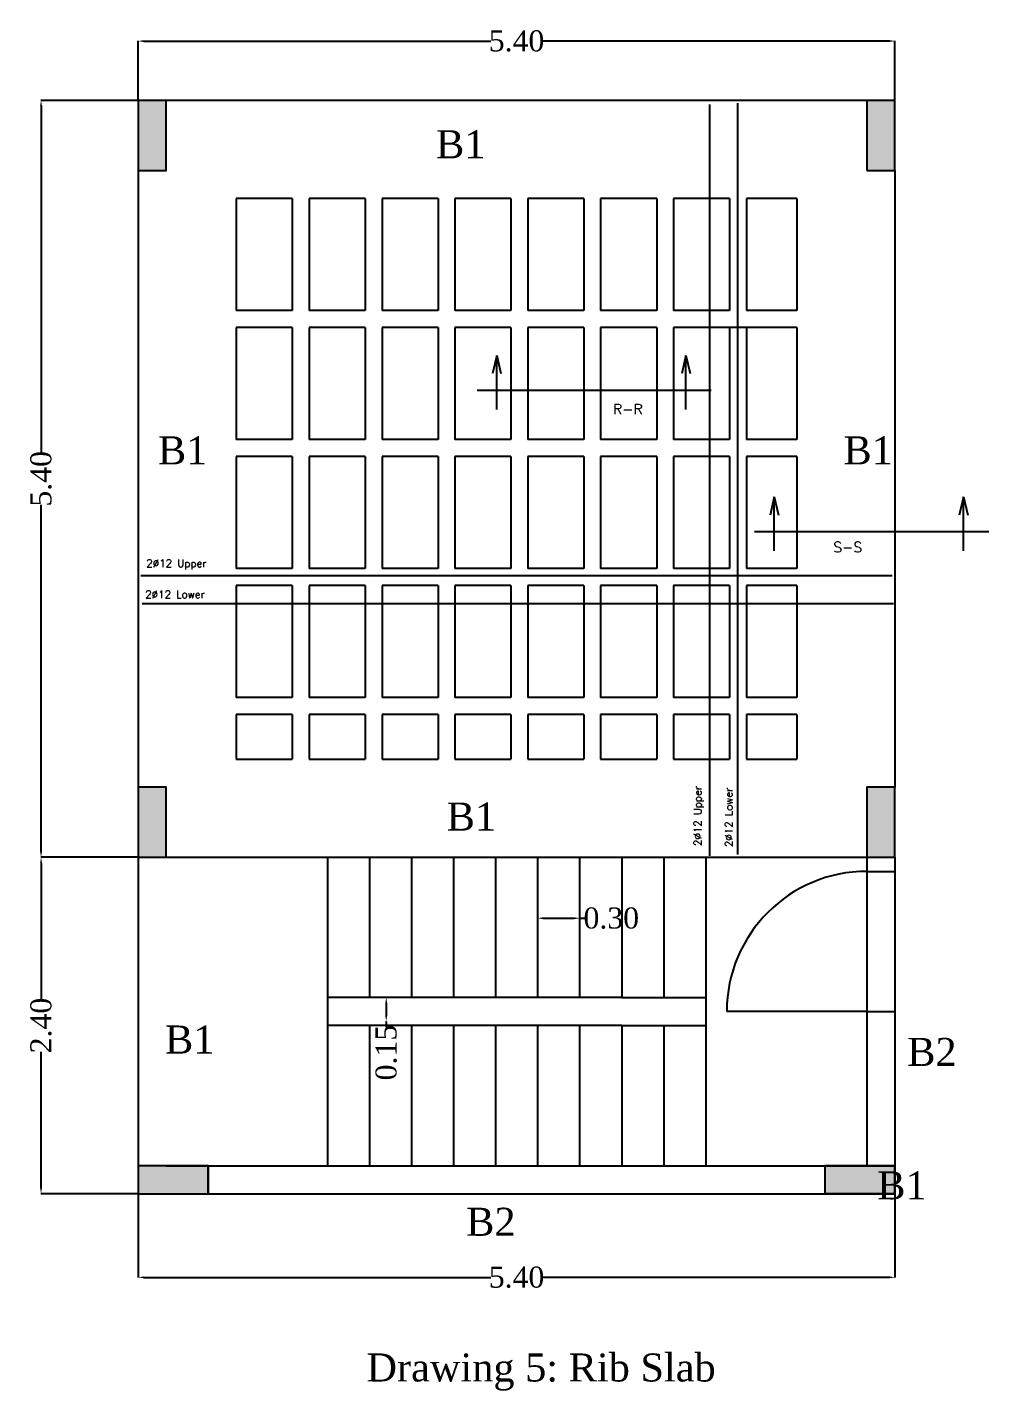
# Model space of a CAD drawing. Header units: inches. Extents: x 159757 to 319554, y 183473 to 366995.
# Drawn here: x 159783.28 to 159790.14, y 183504.1 to 183513.83 of the extents above; entities that cross this region are included whole.
import ezdxf

# ---------------------------------------------------------------- set-up
doc = ezdxf.new("R2010")
doc.units = ezdxf.units.IN
doc.header["$MEASUREMENT"] = 0
doc.header["$PDSIZE"] = 2
doc.layers.add('DIM6', color=180, linetype='Continuous')
doc.styles.add('ATT', font='TXT')
doc.styles.get("Standard").update_dxf_attribs({"font": 'times.ttf', "height": 0.15})
doc.styles.add('STYLE2', font='romanc.shx', dxfattribs={"height": 50})
doc.dimstyles.new('Copy of dss', dxfattribs={"dimtxt": 0.18, "dimasz": 0.07, "dimexe": 0.18, "dimexo": 0.0625, "dimgap": 0.09, "dimtad": 0, "dimtoh": 1, "dimrnd": 0.05, "dimzin": 0, "dimdsep": 46, "dimtxsty": 'ATT', "dimcen": 0.09, "dimse1": 1, "dimse2": 1, "dimclrd": 8, "dimclrt": 2, "dimadec": 0, "dimazin": 0, "dimtfac": 1, "dimtofl": 0, "dimtmove": 0, "dimatfit": 3, "dimfxl": 0.18, "dimtolj": 1, "dimtzin": 0, "dimarcsym": 0})

# ---------------------------------------------------------------- blocks, each defined once
blk = doc.blocks.new('*D113')
at = {"layer": 'DEFPOINTS', "color": 0, "linetype": 'Continuous', "transparency": 16777216}
for p in [(159784.0712, 183505.5092), (159789.4712, 183505.5092), (159789.4712, 183504.9129)]:
    blk.add_point(p, dxfattribs=at)
at = {"layer": 'DIM6', "color": 0, "linetype": 'Continuous', "lineweight": -2, "transparency": 16777216}
for p, q in [((159784.0712, 183505.5072), (159784.0712, 183504.9114)), ((159789.4712, 183505.5072), (159789.4712, 183504.9114))]:
    blk.add_line(p, q, dxfattribs=at)
at = {"layer": 'DIM6', "color": 7, "linetype": 'Continuous', "lineweight": -2, "transparency": 16777216}
for p, q in [((159784.1112, 183504.9129), (159786.5867, 183504.9129)), ((159789.4312, 183504.9129), (159786.9558, 183504.9129))]:
    blk.add_line(p, q, dxfattribs=at)
at = {"layer": 'DIM6', "color": 7, "linetype": 'Continuous', "transparency": 16777216}
for points in [[(159784.1112, 183504.9196), (159784.1112, 183504.9063), (159784.0712, 183504.9129)], [(159789.4312, 183504.9196), (159789.4312, 183504.9063), (159789.4712, 183504.9129)]]:
    blk.add_solid(points, dxfattribs=at)
at = {"layer": 'DIM6', "color": 7, "linetype": 'Continuous', "transparency": 16777216, "insert": (159786.7712, 183504.9129), "char_height": 0.15, "attachment_point": 5}
blk.add_mtext('\\A1;5.40', dxfattribs=at)
blk = doc.blocks.new('*D114')
at = {"layer": 'DEFPOINTS', "color": 0, "linetype": 'Continuous', "transparency": 16777216}
for p in [(159786.9212, 183507.4748), (159787.2212, 183507.4748), (159787.2212, 183507.4748)]:
    blk.add_point(p, dxfattribs=at)
at = {"layer": 'DIM6', "color": 0, "linetype": 'Continuous', "lineweight": -2, "transparency": 16777216}
for p, q in [((159786.9212, 183507.4768), (159786.9212, 183507.4763)), ((159787.2212, 183507.4768), (159787.2212, 183507.4763))]:
    blk.add_line(p, q, dxfattribs=at)
at = {"layer": 'DIM6', "color": 7, "linetype": 'Continuous', "lineweight": -2, "transparency": 16777216}
for p, q in [((159786.9612, 183507.4748), (159787.1812, 183507.4748)), ((159787.2212, 183507.4748), (159787.2612, 183507.4748))]:
    blk.add_line(p, q, dxfattribs=at)
at = {"layer": 'DIM6', "color": 7, "linetype": 'Continuous', "transparency": 16777216}
for points in [[(159786.9612, 183507.4815), (159786.9612, 183507.4682), (159786.9212, 183507.4748)], [(159787.1812, 183507.4815), (159787.1812, 183507.4682), (159787.2212, 183507.4748)]]:
    blk.add_solid(points, dxfattribs=at)
at = {"layer": 'DIM6', "color": 7, "linetype": 'Continuous', "transparency": 16777216, "insert": (159787.4471, 183507.4748), "char_height": 0.15, "attachment_point": 5}
blk.add_mtext('\\A1;0.30', dxfattribs=at)
blk = doc.blocks.new('*D115')
at = {"layer": 'DEFPOINTS', "color": 0, "linetype": 'Continuous', "transparency": 16777216}
for p in [(159786.0212, 183506.9092), (159785.8414, 183506.7387), (159785.8414, 183506.7387)]:
    blk.add_point(p, dxfattribs=at)
at = {"layer": 'DIM6', "color": 0, "linetype": 'Continuous', "lineweight": -2, "transparency": 16777216}
for p, q in [((159786.0192, 183506.9092), (159785.8399, 183506.9092)), ((159785.8394, 183506.7387), (159785.8399, 183506.7387))]:
    blk.add_line(p, q, dxfattribs=at)
at = {"layer": 'DIM6', "color": 7, "linetype": 'Continuous', "lineweight": -2, "transparency": 16777216}
for p, q in [((159785.8414, 183506.8692), (159785.8414, 183506.7787)), ((159785.8414, 183506.7387), (159785.8414, 183506.6987))]:
    blk.add_line(p, q, dxfattribs=at)
at = {"layer": 'DIM6', "color": 7, "linetype": 'Continuous', "transparency": 16777216}
for points in [[(159785.8347, 183506.8692), (159785.848, 183506.8692), (159785.8414, 183506.9092)], [(159785.8347, 183506.7787), (159785.848, 183506.7787), (159785.8414, 183506.7387)]]:
    blk.add_solid(points, dxfattribs=at)
at = {"layer": 'DIM6', "color": 7, "linetype": 'Continuous', "transparency": 16777216, "insert": (159785.8414, 183506.5162), "char_height": 0.15, "attachment_point": 5, "rotation": 90}
blk.add_mtext('\\A1;0.15', dxfattribs=at)
blk = doc.blocks.new('*D117')
at = {"layer": 'DEFPOINTS', "color": 0, "linetype": 'Continuous', "transparency": 16777216}
for p in [(159789.4712, 183513.7321), (159784.0712, 183513.3092), (159789.4712, 183513.3092)]:
    blk.add_point(p, dxfattribs=at)
at = {"layer": 'DIM6', "color": 0, "linetype": 'Continuous', "lineweight": -2, "transparency": 16777216}
for p, q in [((159784.0712, 183513.3112), (159784.0712, 183513.7336)), ((159789.4712, 183513.3112), (159789.4712, 183513.7336))]:
    blk.add_line(p, q, dxfattribs=at)
at = {"layer": 'DIM6', "color": 7, "linetype": 'Continuous', "lineweight": -2, "transparency": 16777216}
for p, q in [((159784.1112, 183513.7321), (159786.5867, 183513.7321)), ((159789.4312, 183513.7321), (159786.9558, 183513.7321))]:
    blk.add_line(p, q, dxfattribs=at)
at = {"layer": 'DIM6', "color": 7, "linetype": 'Continuous', "transparency": 16777216}
for points in [[(159784.1112, 183513.7387), (159784.1112, 183513.7254), (159784.0712, 183513.7321)], [(159789.4312, 183513.7387), (159789.4312, 183513.7254), (159789.4712, 183513.7321)]]:
    blk.add_solid(points, dxfattribs=at)
at = {"layer": 'DIM6', "color": 7, "linetype": 'Continuous', "transparency": 16777216, "insert": (159786.7712, 183513.7321), "char_height": 0.15, "attachment_point": 5}
blk.add_mtext('\\A1;5.40', dxfattribs=at)
blk = doc.blocks.new('*D118')
at = {"layer": 'DEFPOINTS', "color": 0, "linetype": 'Continuous', "transparency": 16777216}
for p in [(159783.3787, 183507.9092), (159784.0712, 183507.9092), (159784.0712, 183505.5092)]:
    blk.add_point(p, dxfattribs=at)
at = {"layer": 'DIM6', "color": 0, "linetype": 'Continuous', "lineweight": -2, "transparency": 16777216}
for p, q in [((159784.0692, 183507.9092), (159783.3772, 183507.9092)), ((159784.0692, 183505.5092), (159783.3772, 183505.5092))]:
    blk.add_line(p, q, dxfattribs=at)
at = {"layer": 'DIM6', "color": 7, "linetype": 'Continuous', "lineweight": -2, "transparency": 16777216}
for p, q in [((159783.3787, 183507.8692), (159783.3787, 183506.8967)), ((159783.3787, 183505.5492), (159783.3787, 183506.5217))]:
    blk.add_line(p, q, dxfattribs=at)
at = {"layer": 'DIM6', "color": 7, "linetype": 'Continuous', "transparency": 16777216}
for points in [[(159783.3721, 183507.8692), (159783.3854, 183507.8692), (159783.3787, 183507.9092)], [(159783.3721, 183505.5492), (159783.3854, 183505.5492), (159783.3787, 183505.5092)]]:
    blk.add_solid(points, dxfattribs=at)
at = {"layer": 'DIM6', "color": 7, "linetype": 'Continuous', "transparency": 16777216, "insert": (159783.3787, 183506.7092), "char_height": 0.15, "attachment_point": 5, "rotation": 90}
blk.add_mtext('\\A1;2.40', dxfattribs=at)
blk = doc.blocks.new('*D119')
at = {"layer": 'DEFPOINTS', "color": 0, "linetype": 'Continuous', "transparency": 16777216}
for p in [(159783.3787, 183513.3092), (159784.0712, 183513.3092), (159784.0712, 183507.9092)]:
    blk.add_point(p, dxfattribs=at)
at = {"layer": 'DIM6', "color": 0, "linetype": 'Continuous', "lineweight": -2, "transparency": 16777216}
for p, q in [((159784.0692, 183513.3092), (159783.3772, 183513.3092)), ((159784.0692, 183507.9092), (159783.3772, 183507.9092))]:
    blk.add_line(p, q, dxfattribs=at)
at = {"layer": 'DIM6', "color": 7, "linetype": 'Continuous', "lineweight": -2, "transparency": 16777216}
for p, q in [((159783.3787, 183513.2692), (159783.3787, 183510.7937)), ((159783.3787, 183507.9492), (159783.3787, 183510.4246))]:
    blk.add_line(p, q, dxfattribs=at)
at = {"layer": 'DIM6', "color": 7, "linetype": 'Continuous', "transparency": 16777216}
for points in [[(159783.3721, 183513.2692), (159783.3854, 183513.2692), (159783.3787, 183513.3092)], [(159783.3721, 183507.9492), (159783.3854, 183507.9492), (159783.3787, 183507.9092)]]:
    blk.add_solid(points, dxfattribs=at)
at = {"layer": 'DIM6', "color": 7, "linetype": 'Continuous', "transparency": 16777216, "insert": (159783.3787, 183510.6092), "char_height": 0.15, "attachment_point": 5, "rotation": 90}
blk.add_mtext('\\A1;5.40', dxfattribs=at)

msp = doc.modelspace()

# ---------------------------------------------------------------- hatches: boundary and pattern name
at = {"layer": 'DIM6', "linetype": 'Continuous'}
h = msp.add_hatch(color=7, dxfattribs=at)
h.dxf.hatch_style = 1
h.paths.add_polyline_path([(159784.2712, 183513.3092), (159784.0712, 183513.3092), (159784.0712, 183512.8092), (159784.2712, 183512.8092)])
h.paths.add_polyline_path([(159784.2712, 183508.4092), (159784.0712, 183508.4092), (159784.0712, 183507.9092), (159784.2712, 183507.9092)])
h.paths.add_polyline_path([(159784.5712, 183505.7092), (159784.0712, 183505.7092), (159784.0712, 183505.5092), (159784.5712, 183505.5092)])
h.paths.add_polyline_path([(159789.4712, 183505.7092), (159788.9712, 183505.7092), (159788.9712, 183505.5092), (159789.4712, 183505.5092)])
h.paths.add_polyline_path([(159789.4712, 183508.4092), (159789.2712, 183508.4092), (159789.2712, 183507.9092), (159789.4712, 183507.9092)])
h.paths.add_polyline_path([(159789.4712, 183513.3092), (159789.2712, 183513.3092), (159789.2712, 183512.8092), (159789.4712, 183512.8092)])

# ---------------------------------------------------------------- linework, layer by layer
at = {"layer": 'DIM6', "color": 7, "linetype": 'Continuous'}
for p, q in [((159789.4712, 183513.3092), (159784.0712, 183513.3092)), ((159784.0712, 183513.3092), (159784.0712, 183507.9092)), ((159789.4712, 183512.8092), (159789.4712, 183508.4092)), ((159784.7712, 183512.6092), (159784.7712, 183511.8092)), ((159785.1712, 183512.6092), (159784.7712, 183512.6092)), ((159785.1712, 183512.6092), (159785.1712, 183511.8092)), ((159785.2912, 183512.6092), (159785.2912, 183511.8092)), ((159785.6912, 183512.6092), (159785.2912, 183512.6092)), ((159785.6912, 183512.6092), (159785.6912, 183511.8092)), ((159785.8112, 183512.6092), (159785.8112, 183511.8092)), ((159786.2112, 183512.6092), (159785.8112, 183512.6092)), ((159786.2112, 183512.6092), (159786.2112, 183511.8092)), ((159786.3312, 183512.6092), (159786.3312, 183511.8092)), ((159786.7312, 183512.6092), (159786.3312, 183512.6092)), ((159786.7312, 183512.6092), (159786.7312, 183511.8092)), ((159786.8512, 183512.6092), (159786.8512, 183511.8092)), ((159787.2512, 183512.6092), (159786.8512, 183512.6092)), ((159787.2512, 183512.6092), (159787.2512, 183511.8092)), ((159787.3712, 183512.6092), (159787.3712, 183511.8092)), ((159787.7712, 183512.6092), (159787.3712, 183512.6092)), ((159787.7712, 183512.6092), (159787.7712, 183511.8092)), ((159787.8912, 183512.6092), (159787.8912, 183511.8092)), ((159788.2912, 183512.6092), (159787.8912, 183512.6092)), ((159788.2912, 183512.6092), (159788.2912, 183511.8092)), ((159788.7712, 183512.6092), (159788.4112, 183512.6092)), ((159788.4112, 183512.6092), (159788.4112, 183511.8092)), ((159788.7712, 183512.6092), (159788.7712, 183511.8092)), ((159785.1712, 183511.8092), (159784.7712, 183511.8092)), ((159785.6912, 183511.8092), (159785.2912, 183511.8092)), ((159786.2112, 183511.8092), (159785.8112, 183511.8092)), ((159786.7312, 183511.8092), (159786.3312, 183511.8092)), ((159787.2512, 183511.8092), (159786.8512, 183511.8092)), ((159787.7712, 183511.8092), (159787.3712, 183511.8092)), ((159788.2912, 183511.8092), (159787.8912, 183511.8092)), ((159788.7712, 183511.8092), (159788.4112, 183511.8092)), ((159784.7712, 183511.6892), (159784.7712, 183510.8892)), ((159785.1712, 183511.6892), (159784.7712, 183511.6892)), ((159785.1712, 183511.6892), (159785.1712, 183510.8892)), ((159785.2912, 183511.6892), (159785.2912, 183510.8892)), ((159785.6912, 183511.6892), (159785.2912, 183511.6892)), ((159785.6912, 183511.6892), (159785.6912, 183510.8892)), ((159785.8112, 183511.6892), (159785.8112, 183510.8892)), ((159786.2112, 183511.6892), (159785.8112, 183511.6892)), ((159786.2112, 183511.6892), (159786.2112, 183510.8892)), ((159786.3312, 183511.6892), (159786.3312, 183510.8892)), ((159786.7312, 183511.6892), (159786.3312, 183511.6892)), ((159786.7312, 183511.6892), (159786.7312, 183510.8892)), ((159786.8512, 183511.6892), (159786.8512, 183510.8892)), ((159787.2512, 183511.6892), (159786.8512, 183511.6892)), ((159787.2512, 183511.6892), (159787.2512, 183510.8892)), ((159787.3712, 183511.6892), (159787.3712, 183510.8892)), ((159787.7712, 183511.6892), (159787.3712, 183511.6892)), ((159787.7712, 183511.6892), (159787.7712, 183510.8892)), ((159788.7712, 183511.6892), (159787.8912, 183511.6892)), ((159787.8912, 183511.6892), (159787.8912, 183510.8892)), ((159788.2912, 183511.6892), (159788.2912, 183510.8892)), ((159788.4112, 183511.6892), (159788.4112, 183510.8892)), ((159788.7712, 183511.6892), (159788.7712, 183510.8892)), ((159786.63, 183511.49), (159786.6, 183511.36)), ((159786.63, 183511.105), (159786.63, 183511.49)), ((159786.63, 183511.49), (159786.66, 183511.36)), ((159787.98, 183511.49), (159787.95, 183511.36)), ((159787.98, 183511.105), (159787.98, 183511.49)), ((159787.98, 183511.49), (159788.01, 183511.36)), ((159788.16, 183511.24), (159786.49, 183511.24)), ((159785.1712, 183510.8892), (159784.7712, 183510.8892)), ((159785.6912, 183510.8892), (159785.2912, 183510.8892)), ((159786.2112, 183510.8892), (159785.8112, 183510.8892)), ((159786.7312, 183510.8892), (159786.3312, 183510.8892)), ((159787.2512, 183510.8892), (159786.8512, 183510.8892)), ((159787.7712, 183510.8892), (159787.3712, 183510.8892)), ((159788.2912, 183510.8892), (159787.8912, 183510.8892)), ((159788.7712, 183510.8892), (159788.4112, 183510.8892)), ((159784.7712, 183510.7692), (159784.7712, 183509.9692)), ((159785.1712, 183510.7692), (159784.7712, 183510.7692)), ((159785.1712, 183510.7692), (159785.1712, 183509.9692)), ((159785.2912, 183510.7692), (159785.2912, 183509.9692)), ((159785.6912, 183510.7692), (159785.2912, 183510.7692)), ((159785.6912, 183510.7692), (159785.6912, 183509.9692)), ((159785.8112, 183510.7692), (159785.8112, 183509.9692)), ((159786.2112, 183510.7692), (159785.8112, 183510.7692)), ((159786.2112, 183510.7692), (159786.2112, 183509.9692)), ((159786.3312, 183510.7692), (159786.3312, 183509.9692)), ((159786.7312, 183510.7692), (159786.3312, 183510.7692)), ((159786.7312, 183510.7692), (159786.7312, 183509.9692)), ((159786.8512, 183510.7692), (159786.8512, 183509.9692)), ((159787.2512, 183510.7692), (159786.8512, 183510.7692)), ((159787.2512, 183510.7692), (159787.2512, 183509.9692)), ((159787.3712, 183510.7692), (159787.3712, 183509.9692)), ((159787.7712, 183510.7692), (159787.3712, 183510.7692)), ((159787.7712, 183510.7692), (159787.7712, 183509.9692)), ((159787.8912, 183510.7692), (159787.8912, 183509.9692)), ((159788.2912, 183510.7692), (159787.8912, 183510.7692)), ((159788.2912, 183510.7692), (159788.2912, 183509.9692)), ((159788.7712, 183510.7692), (159788.4112, 183510.7692)), ((159788.4112, 183510.7692), (159788.4112, 183509.9692)), ((159788.7712, 183510.7692), (159788.7712, 183509.9692)), ((159788.61, 183510.48), (159788.58, 183510.35)), ((159788.61, 183510.095), (159788.61, 183510.48)), ((159788.61, 183510.48), (159788.64, 183510.35)), ((159789.96, 183510.48), (159789.93, 183510.35)), ((159789.96, 183510.095), (159789.96, 183510.48)), ((159789.96, 183510.48), (159789.99, 183510.35)), ((159790.14, 183510.23), (159788.47, 183510.23)), ((159785.1712, 183509.9692), (159784.7712, 183509.9692)), ((159785.6912, 183509.9692), (159785.2912, 183509.9692)), ((159786.2112, 183509.9692), (159785.8112, 183509.9692)), ((159786.7312, 183509.9692), (159786.3312, 183509.9692)), ((159787.2512, 183509.9692), (159786.8512, 183509.9692)), ((159787.7712, 183509.9692), (159787.3712, 183509.9692)), ((159788.2912, 183509.9692), (159787.8912, 183509.9692)), ((159788.7712, 183509.9692), (159788.4112, 183509.9692)), ((159785.1712, 183509.8492), (159784.7712, 183509.8492)), ((159784.7712, 183509.8492), (159784.7712, 183509.0492)), ((159785.1712, 183509.8492), (159785.1712, 183509.0492)), ((159785.6912, 183509.8492), (159785.2912, 183509.8492)), ((159785.2912, 183509.8492), (159785.2912, 183509.0492)), ((159785.6912, 183509.8492), (159785.6912, 183509.0492)), ((159786.2112, 183509.8492), (159785.8112, 183509.8492)), ((159785.8112, 183509.8492), (159785.8112, 183509.0492)), ((159786.2112, 183509.8492), (159786.2112, 183509.0492)), ((159786.7312, 183509.8492), (159786.3312, 183509.8492)), ((159786.3312, 183509.8492), (159786.3312, 183509.0492)), ((159786.7312, 183509.8492), (159786.7312, 183509.0492)), ((159787.2512, 183509.8492), (159786.8512, 183509.8492)), ((159786.8512, 183509.8492), (159786.8512, 183509.0492)), ((159787.2512, 183509.8492), (159787.2512, 183509.0492)), ((159787.7712, 183509.8492), (159787.3712, 183509.8492)), ((159787.3712, 183509.8492), (159787.3712, 183509.0492)), ((159787.7712, 183509.8492), (159787.7712, 183509.0492)), ((159788.2912, 183509.8492), (159787.8912, 183509.8492)), ((159787.8912, 183509.8492), (159787.8912, 183509.0492)), ((159788.2912, 183509.8492), (159788.2912, 183509.0492)), ((159788.7712, 183509.8492), (159788.4112, 183509.8492)), ((159788.4112, 183509.8492), (159788.4112, 183509.0492)), ((159788.7712, 183509.8492), (159788.7712, 183509.0492)), ((159785.1712, 183509.0492), (159784.7712, 183509.0492)), ((159785.6912, 183509.0492), (159785.2912, 183509.0492)), ((159786.2112, 183509.0492), (159785.8112, 183509.0492)), ((159786.7312, 183509.0492), (159786.3312, 183509.0492)), ((159787.2512, 183509.0492), (159786.8512, 183509.0492)), ((159787.7712, 183509.0492), (159787.3712, 183509.0492)), ((159788.2912, 183509.0492), (159787.8912, 183509.0492)), ((159788.7712, 183509.0492), (159788.4112, 183509.0492)), ((159784.7712, 183508.9292), (159784.7712, 183508.6092)), ((159785.1712, 183508.9292), (159784.7712, 183508.9292)), ((159785.1712, 183508.9292), (159785.1712, 183508.6092)), ((159785.2912, 183508.9292), (159785.2912, 183508.6092)), ((159785.6912, 183508.9292), (159785.2912, 183508.9292)), ((159785.6912, 183508.9292), (159785.6912, 183508.6092)), ((159785.8112, 183508.9292), (159785.8112, 183508.6092)), ((159786.2112, 183508.9292), (159785.8112, 183508.9292)), ((159786.2112, 183508.9292), (159786.2112, 183508.6092)), ((159786.3312, 183508.9292), (159786.3312, 183508.6092)), ((159786.7312, 183508.9292), (159786.3312, 183508.9292)), ((159786.7312, 183508.9292), (159786.7312, 183508.6092)), ((159786.8512, 183508.9292), (159786.8512, 183508.6092)), ((159787.2512, 183508.9292), (159786.8512, 183508.9292)), ((159787.2512, 183508.9292), (159787.2512, 183508.6092)), ((159787.3712, 183508.9292), (159787.3712, 183508.6092)), ((159787.7712, 183508.9292), (159787.3712, 183508.9292)), ((159787.7712, 183508.9292), (159787.7712, 183508.6092)), ((159787.8912, 183508.9292), (159787.8912, 183508.6092)), ((159788.2912, 183508.9292), (159787.8912, 183508.9292)), ((159788.2912, 183508.9292), (159788.2912, 183508.6092)), ((159788.7712, 183508.9292), (159788.4112, 183508.9292)), ((159788.4112, 183508.9292), (159788.4112, 183508.6092)), ((159788.7712, 183508.9292), (159788.7712, 183508.6092)), ((159784.7712, 183508.6092), (159785.1712, 183508.6092)), ((159785.2912, 183508.6092), (159785.6912, 183508.6092)), ((159785.8112, 183508.6092), (159786.2112, 183508.6092)), ((159786.3312, 183508.6092), (159786.7312, 183508.6092)), ((159786.8512, 183508.6092), (159787.2512, 183508.6092)), ((159787.3712, 183508.6092), (159787.7712, 183508.6092)), ((159787.8912, 183508.6092), (159788.2912, 183508.6092)), ((159788.4112, 183508.6092), (159788.7712, 183508.6092)), ((159784.0712, 183507.9092), (159789.4712, 183507.9092)), ((159784.0712, 183507.9092), (159784.0712, 183505.5092)), ((159785.4212, 183507.9092), (159785.4212, 183506.9092)), ((159785.7212, 183507.9092), (159785.7212, 183506.9092)), ((159786.0212, 183507.9092), (159786.0212, 183506.9092)), ((159786.3212, 183507.9092), (159786.3212, 183506.9092)), ((159786.6212, 183507.9092), (159786.6212, 183506.9092)), ((159786.9212, 183507.9092), (159786.9212, 183506.9092)), ((159787.2212, 183507.9092), (159787.2212, 183506.9092)), ((159787.5212, 183507.9092), (159787.5212, 183506.9092)), ((159787.8212, 183507.9092), (159787.8212, 183506.9092)), ((159788.1212, 183507.9092), (159788.1212, 183506.9092)), ((159789.2712, 183507.9092), (159789.2712, 183505.7092)), ((159789.4712, 183507.9092), (159789.4712, 183505.5092)), ((159789.2712, 183507.8092), (159789.4712, 183507.8092)), ((159785.4212, 183506.9092), (159785.4212, 183506.7092)), ((159787.5212, 183506.9092), (159785.4212, 183506.9092)), ((159787.5212, 183506.9092), (159788.1212, 183506.9092)), ((159788.1212, 183506.9092), (159788.1212, 183506.7092)), ((159789.2712, 183506.8092), (159788.2712, 183506.8092)), ((159789.2712, 183506.8092), (159789.4712, 183506.8092)), ((159785.4212, 183506.7092), (159785.4212, 183505.7092)), ((159787.5212, 183506.7092), (159785.4212, 183506.7092)), ((159785.7212, 183506.7092), (159785.7212, 183505.7092)), ((159786.0212, 183506.7092), (159786.0212, 183505.7092)), ((159786.3212, 183506.7092), (159786.3212, 183505.7092)), ((159786.6212, 183506.7092), (159786.6212, 183505.7092)), ((159786.9212, 183506.7092), (159786.9212, 183505.7092)), ((159787.2212, 183506.7092), (159787.2212, 183505.7092)), ((159787.5212, 183506.7092), (159788.1212, 183506.7092)), ((159787.5212, 183506.7092), (159787.5212, 183505.7092)), ((159787.8212, 183506.7092), (159787.8212, 183505.7092)), ((159788.1212, 183506.7092), (159788.1212, 183505.7092)), ((159784.2712, 183505.7092), (159784.0712, 183505.7092)), ((159784.2712, 183505.7092), (159789.2712, 183505.7092)), ((159784.5712, 183505.7092), (159784.5712, 183505.5092)), ((159788.9712, 183505.7092), (159788.9712, 183505.5092)), ((159789.2712, 183505.7092), (159789.4712, 183505.7092)), ((159784.0712, 183505.5092), (159789.4712, 183505.5092))]:
    msp.add_line(p, q, dxfattribs=at)
at = {"layer": 'DIM6', "color": 7, "linetype": 'Continuous', "lineweight": 25}
for p, q in [((159788.15, 183507.92), (159788.15, 183513.28)), ((159788.35, 183507.93), (159788.35, 183513.29)), ((159784.09, 183509.92), (159789.45, 183509.92)), ((159784.1, 183509.72), (159789.46, 183509.72))]:
    msp.add_line(p, q, dxfattribs=at)
at = {"layer": 'DIM6', "color": 7, "linetype": 'Continuous'}
for points in [[(159784.0712, 183512.8092), (159784.2712, 183512.8092), (159784.2712, 183513.3092), (159784.0712, 183513.3092)], [(159789.2712, 183512.8092), (159789.4712, 183512.8092), (159789.4712, 183513.3092), (159789.2712, 183513.3092)], [(159784.0712, 183507.9092), (159784.2712, 183507.9092), (159784.2712, 183508.4092), (159784.0712, 183508.4092)], [(159789.2712, 183507.9092), (159789.4712, 183507.9092), (159789.4712, 183508.4092), (159789.2712, 183508.4092)], [(159784.0712, 183505.5092), (159784.5712, 183505.5092), (159784.5712, 183505.7092), (159784.0712, 183505.7092)], [(159788.9712, 183505.5092), (159789.4712, 183505.5092), (159789.4712, 183505.7092), (159788.9712, 183505.7092)], [(159788.9712, 183505.5092), (159789.4712, 183505.5092), (159789.4712, 183505.5092), (159788.9712, 183505.5092)]]:
    msp.add_lwpolyline(points, close=True, dxfattribs=at)
msp.add_arc((159789.2712, 183506.8092), 1, 90, 180, dxfattribs=at)

# ---------------------------------------------------------------- texts
for s, p in [('B1', (159786.1968, 183512.8961)), ('B1', (159784.2127, 183510.7125)), ('B1', (159789.1034, 183510.7125)), ('B1', (159786.2724, 183508.0998)), ('B1', (159784.2632, 183506.5095)), ('B2', (159789.5583, 183506.4211)), ('B1', (159789.3446, 183505.4689)), ('B1', (159789.3446, 183505.4689)), ('B2', (159786.4116, 183505.2094)), ('Drawing 5: Rib Slab', (159785.7, 183504.17))]:
    msp.add_text(s, height=0.2, dxfattribs=at).set_placement(p)
at = {"layer": 'DIM6', "color": 7, "linetype": 'Continuous', "style": 'STYLE2'}
for s, height, p in [('R-R', 0.07257, (159787.46, 183511.07, -0.0282)), ('S-S', 0.07257, (159789.0313, 183510.0861, -0.0282)), ('2%%c12 Upper', 0.053508, (159784.13, 183509.98)), ('2%%c12 Lower', 0.053508, (159784.1222, 183509.7581))]:
    msp.add_text(s, height=height, dxfattribs=at).set_placement(p)
for s, p in [('2%%c12 Upper', (159788.09, 183507.99)), ('2%%c12 Lower', (159788.3119, 183507.9822))]:
    msp.add_text(s, height=0.053508, rotation=90, dxfattribs=at).set_placement(p)

# ---------------------------------------------------------------- dimensions: what is measured, and where the dimension line sits
at = {"layer": 'DIM6', "color": 7, "linetype": 'Continuous'}
for base, p1, p2, picture, middle in [((159789.4712, 183513.7321), (159784.0712, 183513.3092), (159789.4712, 183513.3092), '*D117', (159786.7712, 183513.7321)), ((159787.2212, 183507.4748), (159786.9212, 183507.4748), (159787.2212, 183507.4748), '*D114', (159787.4471, 183507.4748)), ((159789.4712, 183504.9129), (159784.0712, 183505.5092), (159789.4712, 183505.5092), '*D113', (159786.7712, 183504.9129))]:
    dim = msp.add_linear_dim(base=base, p1=p1, p2=p2, dimstyle='Copy of dss', override={"dimtxt": 0.15, "dimasz": 0.04, "dimexe": 0.0015, "dimexo": 0.002, "dimgap": 0, "dimtoh": 0, "dimtxsty": 'Standard', "dimse1": 0, "dimse2": 0, "dimclrd": 7, "dimclrt": 7, "dimfxl": 0}, dxfattribs=at)
    dim.commit()
    dim.dimension.update_dxf_attribs({"geometry": picture, "text_midpoint": middle})
for base, p1, p2, override, picture, middle in [((159783.3787, 183513.3092), (159784.0712, 183507.9092), (159784.0712, 183513.3092), {"dimtxt": 0.15, "dimasz": 0.04, "dimexe": 0.0015, "dimexo": 0.002, "dimgap": 0, "dimtoh": 0, "dimtxsty": 'Standard', "dimse1": 0, "dimse2": 0, "dimclrd": 7, "dimclrt": 7, "dimtmove": 1, "dimfxl": 0}, '*D119', (159783.3787, 183510.6092)), ((159783.3787, 183507.9092), (159784.0712, 183505.5092), (159784.0712, 183507.9092), {"dimtxt": 0.15, "dimasz": 0.04, "dimexe": 0.0015, "dimexo": 0.002, "dimgap": 0, "dimtoh": 0, "dimtxsty": 'Standard', "dimse1": 0, "dimse2": 0, "dimclrd": 7, "dimclrt": 7, "dimfxl": 0}, '*D118', (159783.3787, 183506.7092)), ((159785.8414, 183506.7387), (159786.0212, 183506.9092), (159785.8414, 183506.7387), {"dimtxt": 0.15, "dimasz": 0.04, "dimexe": 0.0015, "dimexo": 0.002, "dimgap": 0, "dimtoh": 0, "dimtxsty": 'Standard', "dimse1": 0, "dimse2": 0, "dimclrd": 7, "dimclrt": 7, "dimfxl": 0}, '*D115', (159785.8414, 183506.5162))]:
    dim = msp.add_linear_dim(base=base, p1=p1, p2=p2, angle=90, dimstyle='Copy of dss', override=override, dxfattribs=at)
    dim.commit()
    dim.dimension.update_dxf_attribs({"geometry": picture, "text_midpoint": middle})

doc.saveas('drawing.dxf')
